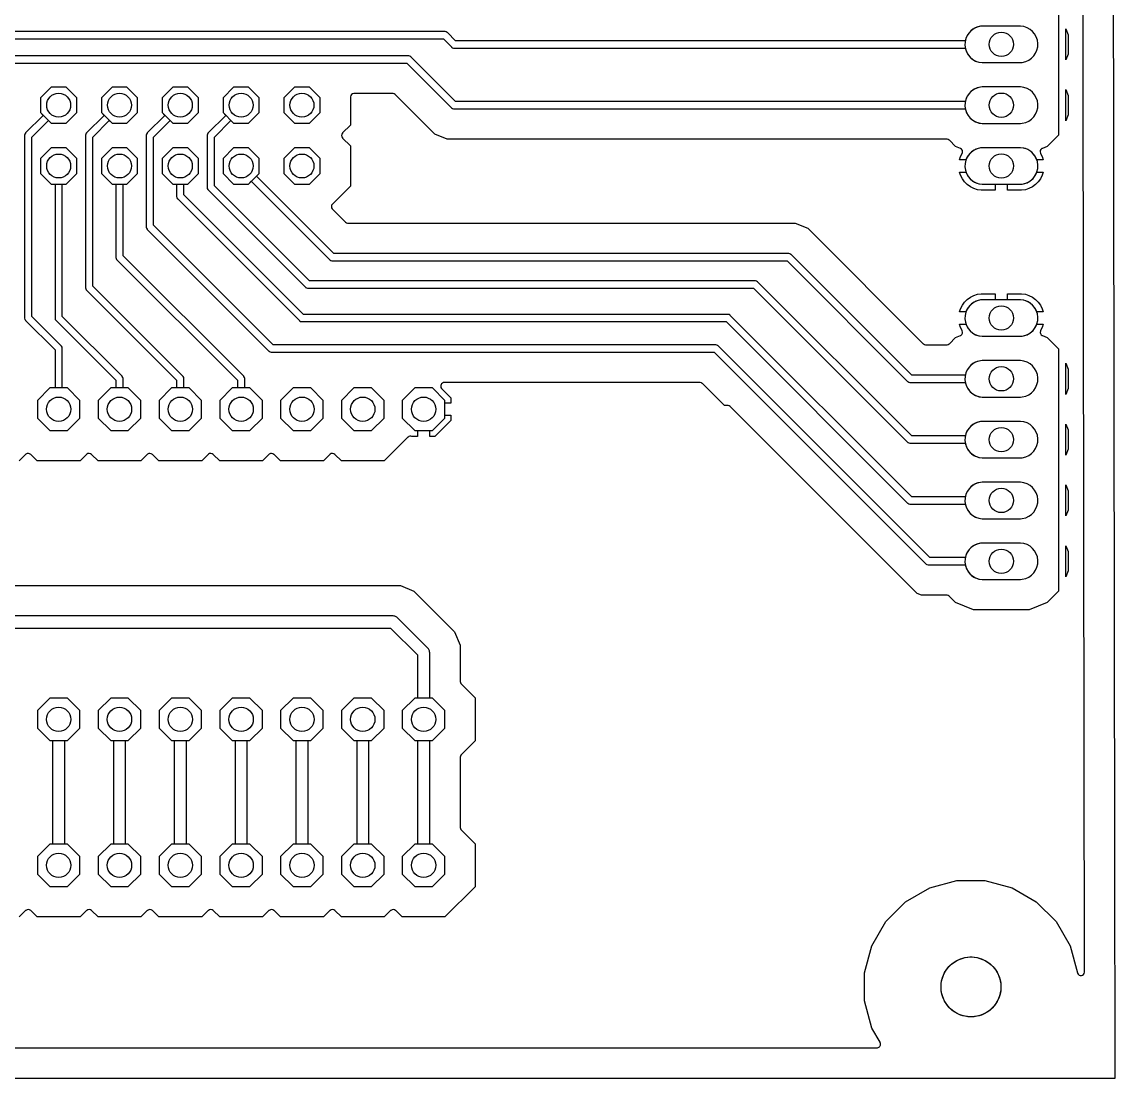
# Model space of a CAD drawing. Header units: millimetres. Extents: x -2.7 to 91.1, y 1.3 to 86.5.
# Drawn here: x 45.45 to 91.11, y 1.27 to 45.39 of the extents above; entities that cross this region are included whole.
import ezdxf

# ---------------------------------------------------------------- set-up
doc = ezdxf.new("R2010")
doc.units = ezdxf.units.MM

msp = doc.modelspace()

# ---------------------------------------------------------------- linework, layer by layer
at = {"layer": '16_copper'}
for points in [[(5.869, 2.54), (81.16, 2.54), (81.173, 2.541), (81.185, 2.542, 0.490286), (81.299, 2.755), (81.297, 2.758), (81.297, 2.759), (81.296, 2.761), (81.292, 2.769), (80.948, 3.364), (80.645, 4.495), (80.645, 5.665), (80.948, 6.796), (81.533, 7.809), (82.361, 8.637), (83.374, 9.222), (84.505, 9.525), (85.675, 9.525), (86.806, 9.222), (87.819, 8.637), (88.647, 7.809), (89.232, 6.796), (89.534, 5.67), (89.538, 5.659), (89.541, 5.649, 0.77361), (89.833, 5.694), (89.833, 5.701), (89.833, 5.703), (89.833, 5.704), (89.833, 5.709), (89.722, 80.236)], [(88.748, 50.778), (88.748, 40.662), (88.273, 40.187), (88.073, 40.104), (88.064, 40.1), (88.055, 40.096, 0.387532), (87.993, 39.9), (87.993, 39.898), (87.994, 39.897), (87.995, 39.894), (88.064, 39.76), (88.108, 39.624), (87.841, 39.624), (87.84, 39.627), (87.812, 39.696, 0.276737), (87.159, 40.132), (85.561, 40.132), (85.486, 40.125, 0.276738), (84.88, 39.627), (84.879, 39.624), (84.612, 39.624), (84.656, 39.76), (84.725, 39.894), (84.728, 39.903), (84.733, 39.912, 0.387506), (84.653, 40.102), (84.651, 40.103), (84.65, 40.103), (84.647, 40.104), (84.447, 40.187), (84.191, 40.443), (84.187, 40.447), (84.184, 40.45), (84.183, 40.451, 0.153125), (84.099, 40.487), (84.084, 40.488), (63.217, 40.488), (62.694, 40.704), (62.273, 41.126), (62.273, 41.126), (61.05, 42.348), (61.046, 42.352), (61.042, 42.356, 0.153125), (60.958, 42.392), (60.943, 42.393), (59.326, 42.393), (59.323, 42.392), (59.319, 42.392, 0.370187), (59.175, 42.256), (59.174, 42.24), (59.174, 41.072), (58.85, 40.748), (58.849, 40.746, 0.380893), (58.84, 40.544), (58.85, 40.532), (59.174, 40.208), (59.174, 38.532), (58.425, 37.782), (58.422, 37.779), (58.419, 37.777, 0.370187), (58.414, 37.578), (58.425, 37.567), (58.965, 37.027), (58.969, 37.023), (58.973, 37.019, 0.153125), (59.057, 36.983), (59.072, 36.982), (77.753, 36.982), (78.276, 36.766), (83.095, 31.947), (83.099, 31.943), (83.103, 31.939, 0.153125), (83.187, 31.903), (83.202, 31.902), (84.084, 31.902), (84.089, 31.903), (84.095, 31.903, 0.153128), (84.18, 31.937), (84.191, 31.947), (84.447, 32.203), (84.647, 32.286), (84.656, 32.29), (84.665, 32.294, 0.387532), (84.727, 32.49), (84.727, 32.492), (84.726, 32.493), (84.725, 32.496), (84.656, 32.63), (84.612, 32.766), (84.879, 32.766), (84.88, 32.763, 0.303347), (85.561, 32.258), (87.159, 32.258), (87.234, 32.265, 0.276738), (87.84, 32.763), (87.841, 32.766), (88.108, 32.766), (88.064, 32.63), (87.995, 32.496), (87.992, 32.487), (87.987, 32.478, 0.387506), (88.067, 32.288), (88.069, 32.287), (88.07, 32.287), (88.073, 32.286), (88.273, 32.203), (88.748, 31.728), (88.748, 21.612), (88.273, 21.137), (87.526, 20.828), (85.194, 20.828), (84.447, 21.137), (84.191, 21.393), (84.187, 21.397), (84.183, 21.401, 0.153125), (84.099, 21.437), (84.084, 21.438), (83.029, 21.438), (82.839, 21.516), (75.038, 29.318), (75.033, 29.321), (75.029, 29.326, 0.153125), (74.946, 29.362), (74.93, 29.362), (74.798, 29.362), (73.877, 30.283), (73.873, 30.287), (73.869, 30.291, 0.153125), (73.785, 30.327), (73.77, 30.328), (63.097, 30.328), (63.095, 30.327), (63.093, 30.328, 0.622974), (62.979, 30.079), (62.989, 30.067), (63.373, 29.683), (63.373, 29.464), (63.119, 29.464), (63.119, 29.578), (62.598, 30.099), (61.862, 30.099), (61.341, 29.578), (61.341, 28.842), (61.862, 28.321), (61.976, 28.321), (61.976, 28.067), (61.743, 28.067), (61.735, 28.071, 0.272207), (61.582, 28.048), (61.571, 28.037), (60.584, 27.051), (58.796, 27.051), (58.528, 27.319), (58.525, 27.321), (58.522, 27.324, 0.370187), (58.324, 27.329), (58.312, 27.319), (58.044, 27.051), (56.256, 27.051), (55.988, 27.319), (55.985, 27.321), (55.982, 27.324, 0.370187), (55.784, 27.329), (55.772, 27.319), (55.504, 27.051), (53.716, 27.051), (53.448, 27.319), (53.445, 27.321), (53.442, 27.324, 0.370187), (53.244, 27.329), (53.232, 27.319), (52.964, 27.051), (51.176, 27.051), (50.908, 27.319), (50.905, 27.321), (50.902, 27.324, 0.370187), (50.704, 27.329), (50.692, 27.319), (50.424, 27.051), (48.636, 27.051), (48.368, 27.319), (48.365, 27.321), (48.362, 27.324, 0.370187), (48.164, 27.329), (48.152, 27.319), (47.884, 27.051), (46.096, 27.051), (45.828, 27.319), (45.825, 27.321), (45.822, 27.324, 0.370187), (45.624, 27.329), (45.612, 27.319), (45.344, 27.051)], [(33.083, 44.679), (63.056, 44.679), (63.392, 44.342), (63.397, 44.339), (63.401, 44.334, 0.153125), (63.484, 44.298), (63.5, 44.298), (84.851, 44.298), (84.858, 44.265, 0.330355), (85.561, 43.688), (87.159, 43.688), (87.234, 43.695, 0.906347), (87.159, 45.212), (85.561, 45.212), (85.486, 45.205, 0.303346), (84.858, 44.635), (84.851, 44.602), (63.563, 44.602), (63.227, 44.939), (63.222, 44.942), (63.218, 44.947, 0.153125), (63.135, 44.983), (63.119, 44.983), (33.02, 44.983)], [(33.591, 43.663), (61.532, 43.663), (63.392, 41.802), (63.397, 41.799), (63.401, 41.794, 0.153125), (63.484, 41.758), (63.5, 41.758), (84.851, 41.758), (84.858, 41.725, 0.330355), (85.561, 41.148), (87.159, 41.148), (87.234, 41.155, 0.906347), (87.159, 42.672), (85.561, 42.672), (85.486, 42.665, 0.303346), (84.858, 42.095), (84.851, 42.062), (63.563, 42.062), (61.703, 43.923), (61.698, 43.926), (61.694, 43.931, 0.153125), (61.611, 43.967), (61.595, 43.967), (33.528, 43.967)], [(40.337, 21.844), (61.263, 21.844), (61.823, 21.612), (63.522, 19.913), (63.754, 19.353), (63.754, 17.848), (63.755, 17.843), (63.754, 17.837, 0.153128), (63.788, 17.752), (63.799, 17.741), (64.389, 17.15), (64.389, 15.362), (63.799, 14.771), (63.795, 14.767), (63.791, 14.763, 0.153125), (63.755, 14.679), (63.754, 14.664), (63.754, 11.752), (63.755, 11.747), (63.754, 11.741, 0.153128), (63.788, 11.656), (63.799, 11.645), (64.389, 11.054), (64.389, 9.266), (63.124, 8.001), (61.336, 8.001), (61.068, 8.269), (61.065, 8.271), (61.062, 8.274, 0.370187), (60.864, 8.279), (60.852, 8.269), (60.584, 8.001), (58.796, 8.001), (58.528, 8.269), (58.525, 8.271), (58.522, 8.274, 0.370187), (58.324, 8.279), (58.312, 8.269), (58.044, 8.001), (56.256, 8.001), (55.988, 8.269), (55.985, 8.271), (55.982, 8.274, 0.370187), (55.784, 8.279), (55.772, 8.269), (55.504, 8.001), (53.716, 8.001), (53.448, 8.269), (53.445, 8.271), (53.442, 8.274, 0.370187), (53.244, 8.279), (53.232, 8.269), (52.964, 8.001), (51.176, 8.001), (50.908, 8.269), (50.905, 8.271), (50.902, 8.274, 0.370187), (50.704, 8.279), (50.692, 8.269), (50.424, 8.001), (48.636, 8.001), (48.368, 8.269), (48.365, 8.271), (48.362, 8.274, 0.370187), (48.164, 8.279), (48.152, 8.269), (47.884, 8.001), (46.096, 8.001), (45.828, 8.269), (45.825, 8.271), (45.822, 8.274, 0.370187), (45.624, 8.279), (45.612, 8.269), (45.344, 8.001)], [(40.745, 20.066), (60.855, 20.066), (61.976, 18.945), (61.976, 17.145), (61.862, 17.145), (61.341, 16.624), (61.341, 15.888), (61.862, 15.367), (61.976, 15.367), (61.976, 11.049), (61.862, 11.049), (61.341, 10.528), (61.341, 9.792), (61.862, 9.271), (62.598, 9.271), (63.119, 9.792), (63.119, 10.528), (62.598, 11.049), (62.484, 11.049), (62.484, 15.367), (62.598, 15.367), (63.119, 15.888), (63.119, 16.624), (62.598, 17.145), (62.484, 17.145), (62.484, 19.05), (62.482, 19.069), (62.481, 19.089, 0.118891), (62.436, 19.199), (62.41, 19.229), (62.41, 19.23), (62.41, 19.23), (61.14, 20.5), (61.125, 20.512), (61.11, 20.525, 0.118893), (61, 20.571), (60.96, 20.574, 0.000218), (60.96, 20.574), (40.64, 20.574)]]:
    msp.add_lwpolyline(points, format="xyb", dxfattribs=at)
for points in [[(89.052, 45.099), (89.154, 44.854), (89.154, 44.046), (89.052, 43.801)], [(57.904, 41.598), (57.904, 42.222), (57.462, 42.664), (56.838, 42.664), (56.396, 42.222), (56.396, 41.598), (56.838, 41.156), (57.462, 41.156)], [(89.052, 42.559), (89.154, 42.314), (89.154, 41.506), (89.052, 41.261)], [(57.904, 39.058), (57.904, 39.682), (57.462, 40.124), (56.838, 40.124), (56.396, 39.682), (56.396, 39.058), (56.838, 38.616), (57.462, 38.616)], [(89.052, 31.129), (89.154, 30.884), (89.154, 30.076), (89.052, 29.831)], [(58.039, 28.842), (58.039, 29.578), (57.518, 30.099), (56.782, 30.099), (56.261, 29.578), (56.261, 28.842), (56.782, 28.321), (57.518, 28.321)], [(60.579, 28.842), (60.579, 29.578), (60.058, 30.099), (59.322, 30.099), (58.801, 29.578), (58.801, 28.842), (59.322, 28.321), (60.058, 28.321)], [(62.484, 28.067), (62.484, 28.321), (62.598, 28.321), (63.119, 28.842), (63.119, 28.956), (63.373, 28.956), (63.373, 28.737), (62.703, 28.067)], [(89.052, 28.589), (89.154, 28.344), (89.154, 27.536), (89.052, 27.291)], [(89.052, 26.049), (89.154, 25.804), (89.154, 24.996), (89.052, 24.751)], [(89.052, 23.509), (89.154, 23.264), (89.154, 22.456), (89.052, 22.211)], [(47.879, 9.792), (47.879, 10.528), (47.358, 11.049), (47.244, 11.049), (47.244, 15.367), (47.358, 15.367), (47.879, 15.888), (47.879, 16.624), (47.358, 17.145), (46.622, 17.145), (46.101, 16.624), (46.101, 15.888), (46.622, 15.367), (46.736, 15.367), (46.736, 11.049), (46.622, 11.049), (46.101, 10.528), (46.101, 9.792), (46.622, 9.271), (47.358, 9.271)], [(50.419, 9.792), (50.419, 10.528), (49.898, 11.049), (49.784, 11.049), (49.784, 15.367), (49.898, 15.367), (50.419, 15.888), (50.419, 16.624), (49.898, 17.145), (49.162, 17.145), (48.641, 16.624), (48.641, 15.888), (49.162, 15.367), (49.276, 15.367), (49.276, 11.049), (49.162, 11.049), (48.641, 10.528), (48.641, 9.792), (49.162, 9.271), (49.898, 9.271)], [(52.959, 9.792), (52.959, 10.528), (52.438, 11.049), (52.324, 11.049), (52.324, 15.367), (52.438, 15.367), (52.959, 15.888), (52.959, 16.624), (52.438, 17.145), (51.702, 17.145), (51.181, 16.624), (51.181, 15.888), (51.702, 15.367), (51.816, 15.367), (51.816, 11.049), (51.702, 11.049), (51.181, 10.528), (51.181, 9.792), (51.702, 9.271), (52.438, 9.271)], [(55.499, 9.792), (55.499, 10.528), (54.978, 11.049), (54.864, 11.049), (54.864, 15.367), (54.978, 15.367), (55.499, 15.888), (55.499, 16.624), (54.978, 17.145), (54.242, 17.145), (53.721, 16.624), (53.721, 15.888), (54.242, 15.367), (54.356, 15.367), (54.356, 11.049), (54.242, 11.049), (53.721, 10.528), (53.721, 9.792), (54.242, 9.271), (54.978, 9.271)], [(58.039, 9.792), (58.039, 10.528), (57.518, 11.049), (57.404, 11.049), (57.404, 15.367), (57.518, 15.367), (58.039, 15.888), (58.039, 16.624), (57.518, 17.145), (56.782, 17.145), (56.261, 16.624), (56.261, 15.888), (56.782, 15.367), (56.896, 15.367), (56.896, 11.049), (56.782, 11.049), (56.261, 10.528), (56.261, 9.792), (56.782, 9.271), (57.518, 9.271)], [(60.579, 9.792), (60.579, 10.528), (60.058, 11.049), (59.944, 11.049), (59.944, 15.367), (60.058, 15.367), (60.579, 15.888), (60.579, 16.624), (60.058, 17.145), (59.322, 17.145), (58.801, 16.624), (58.801, 15.888), (59.322, 15.367), (59.436, 15.367), (59.436, 11.049), (59.322, 11.049), (58.801, 10.528), (58.801, 9.792), (59.322, 9.271), (60.058, 9.271)]]:
    msp.add_lwpolyline(points, close=True, dxfattribs=at)
for points in [[(47.879, 28.842), (47.879, 29.578), (47.358, 30.099), (47.142, 30.099), (47.142, 31.75), (47.142, 31.756), (47.142, 31.761, 0.153128), (47.108, 31.846), (47.098, 31.858), (45.872, 33.083), (45.872, 40.577), (46.565, 41.269), (46.678, 41.156), (47.302, 41.156), (47.744, 41.598), (47.744, 42.222), (47.302, 42.664), (46.678, 42.664), (46.236, 42.222), (46.236, 41.598), (46.349, 41.485), (45.612, 40.748), (45.609, 40.743), (45.604, 40.739, 0.153125), (45.568, 40.656), (45.568, 40.64), (45.568, 33.02), (45.568, 33.014), (45.568, 33.009, 0.153128), (45.602, 32.924), (45.612, 32.912), (46.838, 31.687), (46.838, 30.099), (46.622, 30.099), (46.101, 29.578), (46.101, 28.842), (46.622, 28.321), (47.358, 28.321)], [(52.959, 28.842), (52.959, 29.578), (52.438, 30.099), (52.222, 30.099), (52.222, 30.48), (52.222, 30.486), (52.222, 30.491, 0.153128), (52.188, 30.576), (52.178, 30.588), (48.412, 34.353), (48.412, 40.577), (49.105, 41.269), (49.218, 41.156), (49.842, 41.156), (50.284, 41.598), (50.284, 42.222), (49.842, 42.664), (49.218, 42.664), (48.776, 42.222), (48.776, 41.598), (48.889, 41.485), (48.152, 40.748), (48.149, 40.743), (48.144, 40.739, 0.153125), (48.108, 40.656), (48.108, 40.64), (48.108, 34.29), (48.108, 34.284), (48.108, 34.279, 0.153128), (48.142, 34.194), (48.152, 34.182), (51.918, 30.417), (51.918, 30.099), (51.702, 30.099), (51.181, 29.578), (51.181, 28.842), (51.702, 28.321), (52.438, 28.321)], [(87.234, 22.105, 0.906347), (87.159, 23.622), (85.561, 23.622), (85.486, 23.615, 0.303346), (84.858, 23.045), (84.851, 23.012), (83.375, 23.012), (74.53, 31.858), (74.525, 31.861), (74.521, 31.866, 0.153125), (74.438, 31.902), (74.422, 31.902), (55.943, 31.902), (50.952, 36.893), (50.952, 40.577), (51.645, 41.269), (51.758, 41.156), (52.382, 41.156), (52.824, 41.598), (52.824, 42.222), (52.382, 42.664), (51.758, 42.664), (51.316, 42.222), (51.316, 41.598), (51.429, 41.485), (50.692, 40.748), (50.689, 40.743), (50.684, 40.739, 0.153125), (50.648, 40.656), (50.648, 40.64), (50.648, 36.83), (50.648, 36.824), (50.648, 36.819, 0.153128), (50.682, 36.734), (50.692, 36.722), (55.772, 31.642), (55.777, 31.639), (55.781, 31.634, 0.153125), (55.864, 31.598), (55.88, 31.598), (74.359, 31.598), (83.204, 22.752), (83.209, 22.749), (83.213, 22.744, 0.153125), (83.296, 22.708), (83.312, 22.708), (84.851, 22.708), (84.858, 22.675, 0.330355), (85.561, 22.098), (87.159, 22.098)], [(87.234, 27.185, 0.906347), (87.159, 28.702), (85.561, 28.702), (85.486, 28.695, 0.303346), (84.858, 28.125), (84.851, 28.092), (82.613, 28.092), (76.181, 34.525), (76.176, 34.528), (76.172, 34.533, 0.153125), (76.089, 34.569), (76.073, 34.569), (57.467, 34.569), (53.492, 38.544), (53.492, 40.577), (54.185, 41.269), (54.298, 41.156), (54.922, 41.156), (55.364, 41.598), (55.364, 42.222), (54.922, 42.664), (54.298, 42.664), (53.856, 42.222), (53.856, 41.598), (53.969, 41.485), (53.232, 40.748), (53.229, 40.743), (53.224, 40.739, 0.153125), (53.188, 40.656), (53.188, 40.64), (53.188, 38.481), (53.188, 38.475), (53.188, 38.47, 0.153128), (53.222, 38.385), (53.232, 38.373), (57.296, 34.309), (57.301, 34.306), (57.305, 34.301, 0.153125), (57.388, 34.265), (57.404, 34.265), (76.01, 34.265), (82.442, 27.832), (82.447, 27.829), (82.451, 27.824, 0.153125), (82.534, 27.788), (82.55, 27.788), (84.851, 27.788), (84.858, 27.755, 0.330355), (85.561, 27.178), (87.159, 27.178)], [(50.419, 28.842), (50.419, 29.578), (49.898, 30.099), (49.682, 30.099), (49.682, 30.48), (49.682, 30.486), (49.682, 30.491, 0.153128), (49.648, 30.576), (49.638, 30.588), (47.142, 33.083), (47.142, 38.616), (47.302, 38.616), (47.744, 39.058), (47.744, 39.682), (47.302, 40.124), (46.678, 40.124), (46.236, 39.682), (46.236, 39.058), (46.678, 38.616), (46.838, 38.616), (46.838, 33.02), (46.838, 33.014), (46.838, 33.009, 0.153128), (46.872, 32.924), (46.882, 32.912), (49.378, 30.417), (49.378, 30.099), (49.162, 30.099), (48.641, 29.578), (48.641, 28.842), (49.162, 28.321), (49.898, 28.321)], [(55.499, 28.842), (55.499, 29.578), (54.978, 30.099), (54.762, 30.099), (54.762, 30.48), (54.762, 30.486), (54.762, 30.491, 0.153128), (54.728, 30.576), (54.718, 30.588), (49.682, 35.623), (49.682, 38.616), (49.842, 38.616), (50.284, 39.058), (50.284, 39.682), (49.842, 40.124), (49.218, 40.124), (48.776, 39.682), (48.776, 39.058), (49.218, 38.616), (49.378, 38.616), (49.378, 35.56), (49.378, 35.554), (49.378, 35.549, 0.153128), (49.412, 35.464), (49.422, 35.452), (54.458, 30.417), (54.458, 30.099), (54.242, 30.099), (53.721, 29.578), (53.721, 28.842), (54.242, 28.321), (54.978, 28.321)], [(87.234, 24.645, 0.906347), (87.159, 26.162), (85.561, 26.162), (85.486, 26.155, 0.303346), (84.858, 25.585), (84.851, 25.552), (82.613, 25.552), (75.038, 33.128), (75.033, 33.131), (75.029, 33.136, 0.153125), (74.946, 33.172), (74.93, 33.172), (57.213, 33.172), (52.222, 38.163), (52.222, 38.616), (52.382, 38.616), (52.824, 39.058), (52.824, 39.682), (52.382, 40.124), (51.758, 40.124), (51.316, 39.682), (51.316, 39.058), (51.758, 38.616), (51.918, 38.616), (51.918, 38.1), (51.918, 38.094), (51.918, 38.089, 0.153128), (51.952, 38.004), (51.962, 37.992), (57.042, 32.912), (57.047, 32.909), (57.051, 32.904, 0.153125), (57.134, 32.868), (57.15, 32.868), (74.867, 32.868), (82.442, 25.292), (82.447, 25.289), (82.451, 25.284, 0.153125), (82.534, 25.248), (82.55, 25.248), (84.851, 25.248), (84.858, 25.215, 0.330355), (85.561, 24.638), (87.159, 24.638)], [(87.234, 29.725, 0.906347), (87.159, 31.242), (85.561, 31.242), (85.486, 31.235, 0.303346), (84.858, 30.665), (84.851, 30.632), (82.613, 30.632), (77.578, 35.668), (77.573, 35.671), (77.569, 35.676, 0.153125), (77.486, 35.712), (77.47, 35.712), (58.483, 35.712), (55.251, 38.945), (55.364, 39.058), (55.364, 39.682), (54.922, 40.124), (54.298, 40.124), (53.856, 39.682), (53.856, 39.058), (54.298, 38.616), (54.922, 38.616), (55.035, 38.729), (58.312, 35.452), (58.317, 35.449), (58.321, 35.444, 0.153125), (58.404, 35.408), (58.42, 35.408), (77.407, 35.408), (82.442, 30.372), (82.447, 30.369), (82.451, 30.364, 0.153125), (82.534, 30.328), (82.55, 30.328), (84.851, 30.328), (84.858, 30.295, 0.330355), (85.561, 29.718), (87.159, 29.718)], [(85.518, 38.354), (85.36, 38.379), (85.208, 38.428), (85.066, 38.501), (84.936, 38.595), (84.823, 38.708), (84.729, 38.837), (84.656, 38.98), (84.612, 39.116), (84.879, 39.116), (84.88, 39.113, 0.303347), (85.561, 38.608), (86.106, 38.608), (86.106, 38.354)], [(86.614, 38.354), (86.614, 38.608), (87.159, 38.608), (87.234, 38.615, 0.276738), (87.84, 39.113), (87.841, 39.116), (88.108, 39.116), (88.064, 38.98), (87.991, 38.837), (87.897, 38.708), (87.784, 38.595), (87.654, 38.501), (87.512, 38.428), (87.36, 38.379), (87.202, 38.354)], [(84.612, 33.274), (84.656, 33.41), (84.729, 33.552), (84.823, 33.682), (84.936, 33.795), (85.066, 33.889), (85.208, 33.962), (85.36, 34.011), (85.518, 34.036), (86.106, 34.036), (86.106, 33.782), (85.561, 33.782), (85.486, 33.775, 0.276738), (84.88, 33.277), (84.879, 33.274)], [(87.841, 33.274), (87.84, 33.277, 0.303347), (87.159, 33.782), (86.614, 33.782), (86.614, 34.036), (87.202, 34.036), (87.36, 34.011), (87.512, 33.962), (87.654, 33.889), (87.784, 33.795), (87.897, 33.682), (87.991, 33.552), (88.064, 33.41), (88.108, 33.274)]]:
    msp.add_lwpolyline(points, format="xyb", close=True, dxfattribs=at)
at = {"layer": '1_copper'}
for points in [[(87.234, 43.695, 0.906347), (87.159, 45.212), (85.561, 45.212), (85.486, 45.205, 0.906347), (85.561, 43.688), (87.159, 43.688)], [(87.234, 41.155, 0.906347), (87.159, 42.672), (85.561, 42.672), (85.486, 42.665, 0.906347), (85.561, 41.148), (87.159, 41.148)], [(87.234, 38.615, 0.906347), (87.159, 40.132), (85.561, 40.132), (85.486, 40.125, 0.906347), (85.561, 38.608), (87.159, 38.608)], [(87.234, 32.265, 0.906347), (87.159, 33.782), (85.561, 33.782), (85.486, 33.775, 0.906347), (85.561, 32.258), (87.159, 32.258)], [(87.234, 29.725, 0.906347), (87.159, 31.242), (85.561, 31.242), (85.486, 31.235, 0.906347), (85.561, 29.718), (87.159, 29.718)], [(87.234, 27.185, 0.906347), (87.159, 28.702), (85.561, 28.702), (85.486, 28.695, 0.906347), (85.561, 27.178), (87.159, 27.178)], [(87.234, 24.645, 0.906347), (87.159, 26.162), (85.561, 26.162), (85.486, 26.155, 0.906347), (85.561, 24.638), (87.159, 24.638)], [(87.234, 22.105, 0.906347), (87.159, 23.622), (85.561, 23.622), (85.486, 23.615, 0.906347), (85.561, 22.098), (87.159, 22.098)]]:
    msp.add_lwpolyline(points, format="xyb", close=True, dxfattribs=at)
for points in [[(47.744, 41.598), (47.744, 42.222), (47.302, 42.664), (46.678, 42.664), (46.236, 42.222), (46.236, 41.598), (46.678, 41.156), (47.302, 41.156)], [(50.284, 41.598), (50.284, 42.222), (49.842, 42.664), (49.218, 42.664), (48.776, 42.222), (48.776, 41.598), (49.218, 41.156), (49.842, 41.156)], [(52.824, 41.598), (52.824, 42.222), (52.382, 42.664), (51.758, 42.664), (51.316, 42.222), (51.316, 41.598), (51.758, 41.156), (52.382, 41.156)], [(55.364, 41.598), (55.364, 42.222), (54.922, 42.664), (54.298, 42.664), (53.856, 42.222), (53.856, 41.598), (54.298, 41.156), (54.922, 41.156)], [(57.904, 41.598), (57.904, 42.222), (57.462, 42.664), (56.838, 42.664), (56.396, 42.222), (56.396, 41.598), (56.838, 41.156), (57.462, 41.156)], [(47.744, 39.058), (47.744, 39.682), (47.302, 40.124), (46.678, 40.124), (46.236, 39.682), (46.236, 39.058), (46.678, 38.616), (47.302, 38.616)], [(50.284, 39.058), (50.284, 39.682), (49.842, 40.124), (49.218, 40.124), (48.776, 39.682), (48.776, 39.058), (49.218, 38.616), (49.842, 38.616)], [(52.824, 39.058), (52.824, 39.682), (52.382, 40.124), (51.758, 40.124), (51.316, 39.682), (51.316, 39.058), (51.758, 38.616), (52.382, 38.616)], [(55.364, 39.058), (55.364, 39.682), (54.922, 40.124), (54.298, 40.124), (53.856, 39.682), (53.856, 39.058), (54.298, 38.616), (54.922, 38.616)], [(57.904, 39.058), (57.904, 39.682), (57.462, 40.124), (56.838, 40.124), (56.396, 39.682), (56.396, 39.058), (56.838, 38.616), (57.462, 38.616)], [(47.879, 28.842), (47.879, 29.578), (47.358, 30.099), (46.622, 30.099), (46.101, 29.578), (46.101, 28.842), (46.622, 28.321), (47.358, 28.321)], [(50.419, 28.842), (50.419, 29.578), (49.898, 30.099), (49.162, 30.099), (48.641, 29.578), (48.641, 28.842), (49.162, 28.321), (49.898, 28.321)], [(52.959, 28.842), (52.959, 29.578), (52.438, 30.099), (51.702, 30.099), (51.181, 29.578), (51.181, 28.842), (51.702, 28.321), (52.438, 28.321)], [(55.499, 28.842), (55.499, 29.578), (54.978, 30.099), (54.242, 30.099), (53.721, 29.578), (53.721, 28.842), (54.242, 28.321), (54.978, 28.321)], [(58.039, 28.842), (58.039, 29.578), (57.518, 30.099), (56.782, 30.099), (56.261, 29.578), (56.261, 28.842), (56.782, 28.321), (57.518, 28.321)], [(60.579, 28.842), (60.579, 29.578), (60.058, 30.099), (59.322, 30.099), (58.801, 29.578), (58.801, 28.842), (59.322, 28.321), (60.058, 28.321)], [(63.119, 28.842), (63.119, 29.578), (62.598, 30.099), (61.862, 30.099), (61.341, 29.578), (61.341, 28.842), (61.862, 28.321), (62.598, 28.321)], [(47.879, 15.888), (47.879, 16.624), (47.358, 17.145), (46.622, 17.145), (46.101, 16.624), (46.101, 15.888), (46.622, 15.367), (47.358, 15.367)], [(50.419, 15.888), (50.419, 16.624), (49.898, 17.145), (49.162, 17.145), (48.641, 16.624), (48.641, 15.888), (49.162, 15.367), (49.898, 15.367)], [(52.959, 15.888), (52.959, 16.624), (52.438, 17.145), (51.702, 17.145), (51.181, 16.624), (51.181, 15.888), (51.702, 15.367), (52.438, 15.367)], [(55.499, 15.888), (55.499, 16.624), (54.978, 17.145), (54.242, 17.145), (53.721, 16.624), (53.721, 15.888), (54.242, 15.367), (54.978, 15.367)], [(58.039, 15.888), (58.039, 16.624), (57.518, 17.145), (56.782, 17.145), (56.261, 16.624), (56.261, 15.888), (56.782, 15.367), (57.518, 15.367)], [(60.579, 15.888), (60.579, 16.624), (60.058, 17.145), (59.322, 17.145), (58.801, 16.624), (58.801, 15.888), (59.322, 15.367), (60.058, 15.367)], [(63.119, 15.888), (63.119, 16.624), (62.598, 17.145), (61.862, 17.145), (61.341, 16.624), (61.341, 15.888), (61.862, 15.367), (62.598, 15.367)], [(47.879, 9.792), (47.879, 10.528), (47.358, 11.049), (46.622, 11.049), (46.101, 10.528), (46.101, 9.792), (46.622, 9.271), (47.358, 9.271)], [(50.419, 9.792), (50.419, 10.528), (49.898, 11.049), (49.162, 11.049), (48.641, 10.528), (48.641, 9.792), (49.162, 9.271), (49.898, 9.271)], [(52.959, 9.792), (52.959, 10.528), (52.438, 11.049), (51.702, 11.049), (51.181, 10.528), (51.181, 9.792), (51.702, 9.271), (52.438, 9.271)], [(55.499, 9.792), (55.499, 10.528), (54.978, 11.049), (54.242, 11.049), (53.721, 10.528), (53.721, 9.792), (54.242, 9.271), (54.978, 9.271)], [(58.039, 9.792), (58.039, 10.528), (57.518, 11.049), (56.782, 11.049), (56.261, 10.528), (56.261, 9.792), (56.782, 9.271), (57.518, 9.271)], [(60.579, 9.792), (60.579, 10.528), (60.058, 11.049), (59.322, 11.049), (58.801, 10.528), (58.801, 9.792), (59.322, 9.271), (60.058, 9.271)], [(63.119, 9.792), (63.119, 10.528), (62.598, 11.049), (61.862, 11.049), (61.341, 10.528), (61.341, 9.792), (61.862, 9.271), (62.598, 9.271)]]:
    msp.add_lwpolyline(points, close=True, dxfattribs=at)
at = {"layer": 'drills_NPTH'}
msp.add_circle((85.09, 5.08), 1.25, dxfattribs=at)
at = {"layer": 'drills_PTH'}
for centre, radius in [((86.36, 44.45), 0.508), ((46.99, 41.91), 0.5), ((49.53, 41.91), 0.5), ((52.07, 41.91), 0.5), ((54.61, 41.91), 0.5), ((57.15, 41.91), 0.5), ((86.36, 41.91), 0.508), ((46.99, 39.37), 0.5), ((49.53, 39.37), 0.5), ((52.07, 39.37), 0.5), ((54.61, 39.37), 0.5), ((57.15, 39.37), 0.5), ((86.36, 39.37), 0.508), ((86.36, 33.02), 0.508), ((86.36, 30.48), 0.508), ((46.99, 29.21), 0.508), ((49.53, 29.21), 0.508), ((52.07, 29.21), 0.508), ((54.61, 29.21), 0.508), ((57.15, 29.21), 0.508), ((59.69, 29.21), 0.508), ((62.23, 29.21), 0.508), ((86.36, 27.94), 0.508), ((86.36, 25.4), 0.508), ((86.36, 22.86), 0.508), ((46.99, 16.256), 0.508), ((49.53, 16.256), 0.508), ((52.07, 16.256), 0.508), ((54.61, 16.256), 0.508), ((57.15, 16.256), 0.508), ((59.69, 16.256), 0.508), ((62.23, 16.256), 0.508), ((46.99, 10.16), 0.508), ((49.53, 10.16), 0.508), ((52.07, 10.16), 0.508), ((54.61, 10.16), 0.508), ((57.15, 10.16), 0.508), ((59.69, 10.16), 0.508), ((62.23, 10.16), 0.508)]:
    msp.add_circle(centre, radius, dxfattribs=at)
at = {"layer": 'holes'}
msp.add_lwpolyline([(86.34, 5.031), (86.332, 4.933), (86.317, 4.836), (86.294, 4.74), (86.264, 4.647), (86.226, 4.556), (86.181, 4.469), (86.13, 4.385), (86.072, 4.306), (86.009, 4.231), (85.939, 4.161), (85.864, 4.098), (85.785, 4.04), (85.701, 3.989), (85.614, 3.944), (85.523, 3.906), (85.43, 3.876), (85.334, 3.853), (85.237, 3.838), (85.139, 3.83), (85.041, 3.83), (84.943, 3.838), (84.846, 3.853), (84.75, 3.876), (84.657, 3.906), (84.566, 3.944), (84.479, 3.989), (84.395, 4.04), (84.316, 4.098), (84.241, 4.161), (84.171, 4.231), (84.108, 4.306), (84.05, 4.385), (83.999, 4.469), (83.954, 4.556), (83.916, 4.647), (83.886, 4.74), (83.863, 4.836), (83.848, 4.933), (83.84, 5.031), (83.84, 5.129), (83.848, 5.227), (83.863, 5.324), (83.886, 5.42), (83.916, 5.513), (83.954, 5.604), (83.999, 5.691), (84.05, 5.775), (84.108, 5.854), (84.171, 5.929), (84.241, 5.999), (84.316, 6.062), (84.395, 6.12), (84.479, 6.171), (84.566, 6.216), (84.657, 6.254), (84.75, 6.284), (84.846, 6.307), (84.943, 6.322), (85.041, 6.33), (85.139, 6.33), (85.237, 6.322), (85.334, 6.307), (85.43, 6.284), (85.523, 6.254), (85.614, 6.216), (85.701, 6.171), (85.785, 6.12), (85.864, 6.062), (85.939, 5.999), (86.009, 5.929), (86.072, 5.854), (86.13, 5.775), (86.181, 5.691), (86.226, 5.604), (86.264, 5.513), (86.294, 5.42), (86.317, 5.324), (86.332, 5.227), (86.34, 5.129), (86.34, 5.031)], close=True, dxfattribs=at)
at = {"layer": 'outline'}
msp.add_lwpolyline([(-2.667, 86.477), (-2.54, 1.27), (91.11, 1.27), (90.983, 86.477), (-2.667, 86.477)], close=True, dxfattribs=at)

doc.saveas('drawing.dxf')
